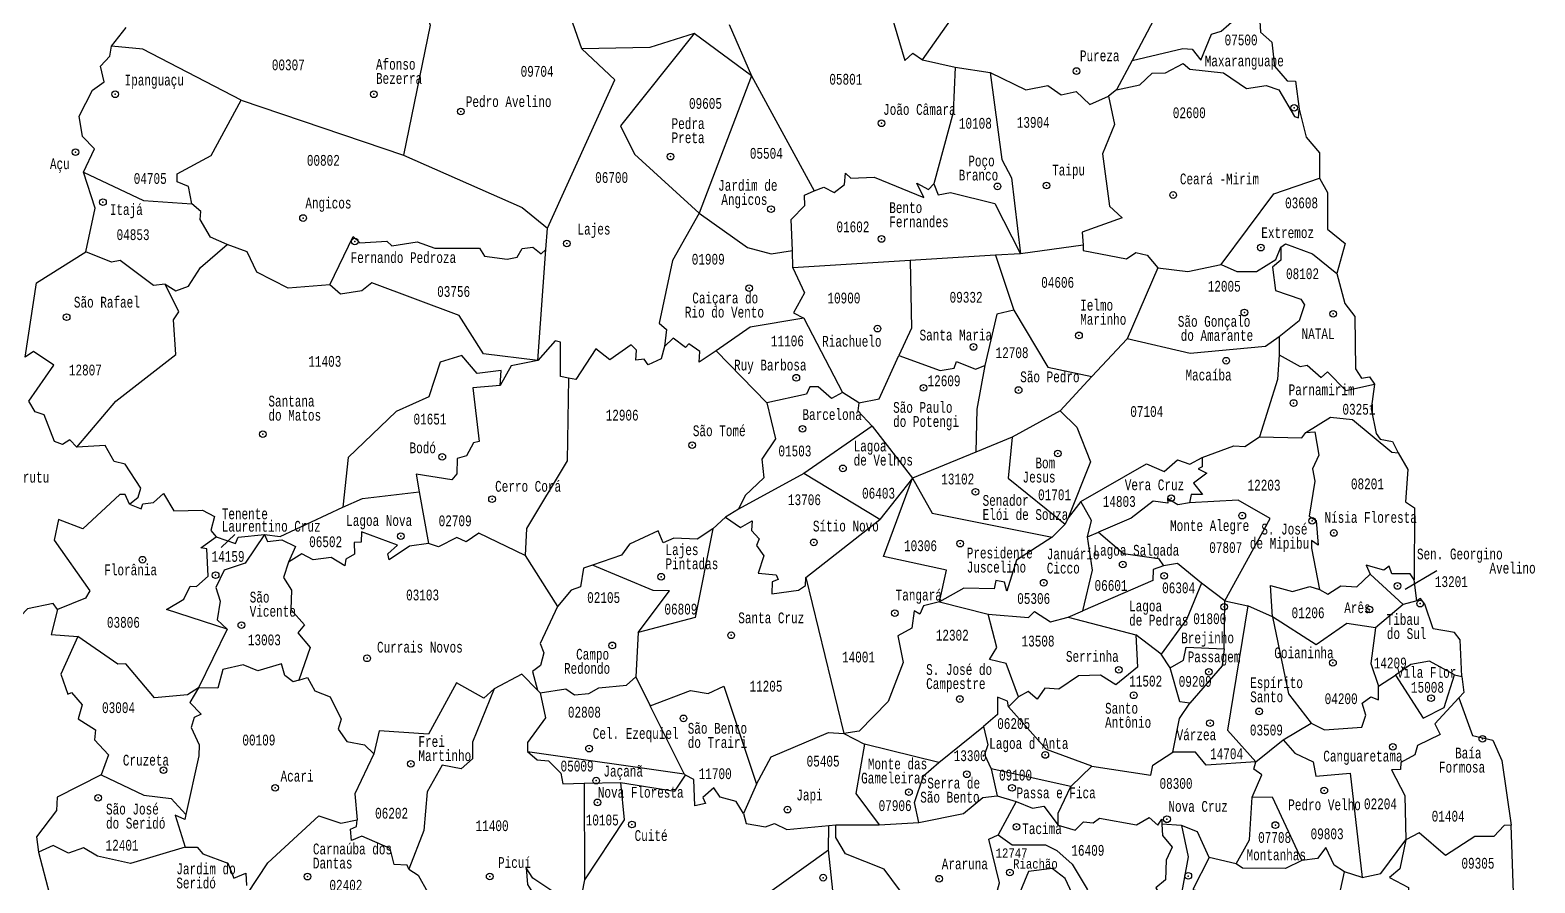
# Model space of a CAD drawing. Header units: millimetres. Extents: x 9851 to 10267, y 23387 to 23778.
# Drawn here: x 10221.05 to 10241.38, y 23659.15 to 23670.68 of the extents above; entities that cross this region are included whole.
import ezdxf
from ezdxf.enums import TextEntityAlignment as Align

# ---------------------------------------------------------------- set-up
doc = ezdxf.new("R2010")
doc.units = ezdxf.units.MM
doc.layers.add('3', color=7, linetype='Continuous')
doc.styles.add('MONOTXT', font='MONOTXT', dxfattribs={"height": 0.2})

# ---------------------------------------------------------------- blocks, each defined once
blk = doc.blocks.new('SEDE')
at = {"layer": '3', "color": 7, "linetype": 'Continuous'}
blk.add_circle((0, 0), 0.00451, dxfattribs=at)

msp = doc.modelspace()

# ---------------------------------------------------------------- linework, layer by layer
at = {"color": 7, "linetype": 'Continuous'}
for p, q in [((10228.507, 23670.426), (10227.995, 23671.903)), ((10236.577, 23671.471), (10235.942, 23670.265)), ((10222.151, 23670.459), (10222.35, 23670.712)), ((10230.798, 23670.059), (10230.027, 23670.632)), ((10230.5, 23670.753), (10230.798, 23670.059)), ((10233.111, 23670.274), (10233.55, 23670.176)), ((10233.55, 23670.176), (10234.023, 23670.104)), ((10235.942, 23670.265), (10235.733, 23669.869)), ((10230.798, 23670.059), (10230.092, 23668.202)), ((10230.798, 23670.059), (10231.647, 23668.506)), ((10235.733, 23669.869), (10235.623, 23669.783)), ((10223.905, 23669.73), (10226.1, 23668.989)), ((10228.023, 23667.711), (10228.044, 23667.999)), ((10227.912, 23666.214), (10228.023, 23667.711)), ((10235.281, 23667.77), (10234.433, 23667.654)), ((10231.359, 23667.467), (10231.352, 23667.701)), ((10232.944, 23667.566), (10231.359, 23667.467)), ((10234.095, 23667.634), (10232.944, 23667.566)), ((10234.433, 23667.654), (10234.095, 23667.634)), ((10234.095, 23667.634), (10234.345, 23666.892)), ((10236.287, 23667.466), (10235.876, 23666.505)), ((10231.506, 23666.783), (10232.03, 23665.778)), ((10235.876, 23666.505), (10235.398, 23665.996)), ((10237.929, 23666.534), (10237.93, 23666.29)), ((10231.007, 23665.642), (10230.32, 23666.343)), ((10235.398, 23665.996), (10234.97, 23665.531)), ((10232.25, 23665.639), (10232.03, 23665.778)), ((10234.97, 23665.531), (10234.319, 23665.176)), ((10232.43, 23665.325), (10231.507, 23664.687)), ((10232.43, 23665.325), (10232.973, 23664.623)), ((10234.319, 23665.176), (10233.832, 23664.972)), ((10233.832, 23664.972), (10232.973, 23664.623)), ((10231.507, 23664.687), (10230.624, 23664.202)), ((10232.532, 23664.064), (10231.507, 23664.687)), ((10232.973, 23664.623), (10232.532, 23664.064)), ((10226.31, 23664.438), (10226.435, 23663.739)), ((10235.249, 23664.307), (10235.079, 23664.088)), ((10230.447, 23664.095), (10230.276, 23663.936)), ((10230.624, 23664.202), (10230.447, 23664.095)), ((10231.534, 23663.282), (10232.532, 23664.064)), ((10235.079, 23664.088), (10235.038, 23664)), ((10223.818, 23663.861), (10223.634, 23663.686)), ((10235.038, 23664), (10234.86, 23663.827)), ((10235.337, 23663.83), (10235.489, 23663.892)), ((10227.741, 23663.578), (10228.178, 23662.888)), ((10231.534, 23663.282), (10232.049, 23661.172)), ((10239.157, 23663.326), (10239.602, 23662.915)), ((10240.06, 23663.372), (10239.63, 23663.116)), ((10239.79, 23662.967), (10239.751, 23663.247)), ((10237.193, 23662.967), (10236.878, 23663.203)), ((10233.34, 23662.953), (10233.995, 23662.786)), ((10237.187, 23662.318), (10237.193, 23662.967)), ((10237.193, 23662.967), (10237.505, 23662.896)), ((10237.837, 23662.747), (10237.505, 23662.896)), ((10239.602, 23662.915), (10239.228, 23662.598)), ((10239.79, 23662.967), (10239.602, 23662.915)), ((10235.077, 23662.744), (10235.276, 23662.828)), ((10235.077, 23662.744), (10235.99, 23662.507)), ((10223.715, 23662.582), (10223.328, 23661.789)), ((10229.267, 23662.537), (10229.235, 23661.938)), ((10236.332, 23662.242), (10235.99, 23662.507)), ((10236.454, 23662.06), (10236.332, 23662.242)), ((10229.235, 23661.938), (10229.432, 23661.545)), ((10239.272, 23661.811), (10239.501, 23661.961)), ((10240.297, 23661.967), (10240.396, 23661.941)), ((10227.908, 23661.756), (10227.943, 23661.722)), ((10234.272, 23661.531), (10234.408, 23661.667)), ((10229.891, 23660.629), (10229.432, 23661.545)), ((10233.33, 23660.781), (10233.933, 23661.267)), ((10237.984, 23661.086), (10238.361, 23661.31)), ((10232.049, 23661.172), (10232.327, 23661.029)), ((10233.33, 23660.781), (10232.327, 23661.029)), ((10237.614, 23660.788), (10237.984, 23661.086)), ((10227.773, 23660.928), (10229.891, 23660.629)), ((10229.891, 23660.629), (10229.91, 23660.608)), ((10235.116, 23660.454), (10234.036, 23660.695)), ((10234.036, 23660.695), (10234.119, 23660.329)), ((10235.116, 23660.454), (10235.398, 23660.732)), ((10228.539, 23660.503), (10229.028, 23660.511)), ((10228.539, 23660.503), (10228.542, 23659.193)), ((10230.867, 23660.488), (10230.69, 23660.092)), ((10234.119, 23660.329), (10234.376, 23660.255)), ((10234.376, 23660.255), (10234.134, 23659.804)), ((10231.838, 23659.602), (10231.845, 23659.93)), ((10231.845, 23659.93), (10231.938, 23659.94)), ((10231.938, 23659.94), (10232.525, 23659.94)), ((10232.525, 23659.94), (10233.059, 23659.971)), ((10236.61, 23659.929), (10236.343, 23659.949)), ((10241.103, 23658.757), (10241.064, 23659.934)), ((10230.841, 23658.883), (10231.838, 23659.602)), ((10221.166, 23659.569), (10221.317, 23659.003)), ((10237.347, 23659.413), (10236.983, 23659.495)), ((10228.542, 23659.193), (10228.466, 23658.802)), ((10239.048, 23659.225), (10238.809, 23659.303))]:
    msp.add_line(p, q, dxfattribs=at)
for points in [[(10233.111, 23670.274), (10233.543, 23670.886), (10234.323, 23671.44), (10234.899, 23671.698), (10234.954, 23671.795), (10235.416, 23671.432), (10235.787, 23671.437), (10236.322, 23671.639), (10236.364, 23671.526), (10236.577, 23671.471)], [(10232.437, 23671.731), (10232.87, 23670.268), (10232.978, 23670.365), (10233.111, 23670.274)], [(10226.347, 23671.116), (10226.459, 23670.742), (10226.1, 23668.989)], [(10235.942, 23670.265), (10236.625, 23670.429), (10236.751, 23670.421), (10236.871, 23670.27), (10237.014, 23670.623), (10237.144, 23670.663), (10237.557, 23671.022)], [(10237.557, 23671.022), (10237.664, 23670.872), (10237.674, 23670.65), (10237.828, 23670.516), (10237.865, 23670.191), (10238.035, 23669.992), (10238.15, 23669.987), (10238.2, 23669.607)], [(10230.027, 23670.632), (10229.426, 23670.443), (10228.507, 23670.426)], [(10230.027, 23670.632), (10229.03, 23669.385), (10229.217, 23669.002), (10230.092, 23668.202)], [(10221.773, 23668.758), (10221.924, 23669.074), (10221.76, 23669.241), (10221.716, 23669.514), (10221.895, 23669.865), (10222.053, 23669.98), (10222.005, 23670.191), (10222.13, 23670.324), (10222.151, 23670.459)], [(10223.905, 23669.73), (10222.577, 23670.421), (10222.151, 23670.459)], [(10228.044, 23667.999), (10228.951, 23670.007), (10228.507, 23670.426)], [(10233.55, 23670.176), (10233.526, 23669.566), (10233.262, 23668.6)], [(10235.733, 23669.869), (10236.047, 23669.94), (10236.212, 23670.096), (10236.392, 23670.098), (10236.631, 23670.224), (10236.723, 23670.151), (10237.177, 23670.098), (10237.486, 23669.89), (10237.754, 23669.927), (10237.923, 23669.868), (10238.135, 23669.511), (10238.191, 23669.492), (10238.2, 23669.607)], [(10234.023, 23670.104), (10234.507, 23669.87), (10234.801, 23669.928), (10234.985, 23669.804), (10235.185, 23669.847), (10235.37, 23669.674), (10235.623, 23669.783)], [(10234.023, 23670.104), (10234.181, 23668.927), (10234.312, 23668.679), (10234.433, 23667.654)], [(10235.623, 23669.783), (10235.706, 23669.403), (10235.541, 23669.006), (10235.634, 23668.297), (10235.809, 23668.14), (10235.266, 23667.947), (10235.281, 23667.77)], [(10223.238, 23668.331), (10223.194, 23668.563), (10223.038, 23668.626), (10223.041, 23668.733), (10223.499, 23668.984), (10223.905, 23669.73)], [(10238.2, 23669.607), (10238.292, 23669.23), (10238.472, 23669.017), (10238.472, 23668.675)], [(10226.1, 23668.989), (10227.703, 23668.28), (10228.044, 23667.999)], [(10221.773, 23668.758), (10222.586, 23668.373), (10223.238, 23668.331)], [(10221.804, 23667.679), (10221.933, 23668.269), (10221.773, 23668.758)], [(10231.647, 23668.506), (10231.779, 23668.554), (10231.915, 23668.483), (10232.056, 23668.592), (10232.07, 23668.746), (10232.143, 23668.675), (10232.455, 23668.689), (10233.127, 23668.416), (10233.031, 23668.607), (10233.191, 23668.523), (10233.262, 23668.6)], [(10233.262, 23668.6), (10233.322, 23668.452), (10233.489, 23668.484), (10234.085, 23668.332), (10234.433, 23667.654)], [(10237.143, 23667.512), (10237.858, 23668.466), (10238.472, 23668.675)], [(10238.472, 23668.675), (10238.582, 23668.483), (10238.583, 23667.989), (10238.819, 23667.795), (10238.707, 23667.388)], [(10223.717, 23667.779), (10223.49, 23667.881), (10223.352, 23668.118), (10223.362, 23668.225), (10223.238, 23668.331)], [(10231.352, 23667.701), (10231.337, 23668.118), (10231.521, 23668.308), (10231.517, 23668.448), (10231.647, 23668.506)], [(10230.092, 23668.202), (10229.734, 23667.562), (10229.553, 23666.719), (10229.65, 23666.633), (10229.624, 23666.402)], [(10230.092, 23668.202), (10230.745, 23667.74), (10231.067, 23667.653), (10231.352, 23667.701)], [(10222.876, 23667.245), (10223.02, 23667.155), (10223.193, 23667.215), (10223.356, 23667.468), (10223.717, 23667.779)], [(10225.103, 23667.233), (10224.541, 23667.188), (10224.116, 23667.406), (10223.987, 23667.681), (10223.717, 23667.779)], [(10225.103, 23667.233), (10225.417, 23667.889), (10225.508, 23667.803), (10225.871, 23667.827), (10225.942, 23667.76), (10226.284, 23667.815), (10226.521, 23667.73), (10227.127, 23667.732), (10227.191, 23667.624), (10227.498, 23667.58), (10227.633, 23667.608), (10227.703, 23667.726), (10227.845, 23667.745), (10227.96, 23667.652), (10228.023, 23667.711)], [(10235.281, 23667.77), (10235.282, 23667.701), (10235.867, 23667.585), (10235.993, 23667.67), (10236.147, 23667.636), (10236.287, 23667.466)], [(10237.143, 23667.512), (10237.357, 23667.415), (10237.623, 23667.417), (10237.885, 23667.577), (10237.949, 23667.745)], [(10237.949, 23667.745), (10237.95, 23667.567), (10237.84, 23667.472), (10237.878, 23667.159), (10238.222, 23667.043), (10238.272, 23666.963), (10238.2, 23666.747), (10237.929, 23666.534)], [(10237.949, 23667.745), (10238.014, 23667.79), (10238.38, 23667.654), (10238.707, 23667.388)], [(10220.988, 23666.259), (10221.138, 23667.262), (10221.804, 23667.679)], [(10222.876, 23667.245), (10222.719, 23667.228), (10222.269, 23667.562), (10222.155, 23667.542), (10221.804, 23667.679)], [(10232.944, 23667.566), (10232.959, 23666.648), (10232.79, 23666.279)], [(10236.287, 23667.466), (10236.693, 23667.417), (10237.143, 23667.512)], [(10231.359, 23667.467), (10231.516, 23667.128), (10231.368, 23666.857), (10231.506, 23666.783)], [(10238.707, 23667.388), (10238.817, 23666.982), (10238.952, 23666.805), (10238.96, 23666.098), (10239.042, 23665.974), (10239.149, 23665.993), (10239.218, 23665.894)], [(10221.685, 23665.042), (10222.212, 23665.662), (10223.023, 23666.292), (10222.991, 23666.764), (10223.063, 23666.869), (10222.876, 23667.245)], [(10227.912, 23666.214), (10227.177, 23666.303), (10226.852, 23666.82), (10225.67, 23667.264), (10225.533, 23667.155), (10225.246, 23667.108), (10225.103, 23667.233)], [(10231.506, 23666.783), (10230.782, 23666.664), (10230.32, 23666.343)], [(10234.345, 23666.892), (10234.116, 23666.839), (10233.952, 23666.144)], [(10234.345, 23666.892), (10234.802, 23666.122), (10235.398, 23665.996)], [(10230.32, 23666.343), (10230.093, 23666.188), (10230.102, 23666.336), (10229.953, 23666.436), (10229.91, 23666.39), (10229.74, 23666.514), (10229.624, 23666.402)], [(10237.929, 23666.534), (10237.745, 23666.4), (10236.728, 23666.309), (10235.876, 23666.505)], [(10221.685, 23665.042), (10221.59, 23665.142), (10221.492, 23665.079), (10221.385, 23665.117), (10221.245, 23665.477), (10221.122, 23665.518), (10221.035, 23665.664), (10221.376, 23666.15), (10221.097, 23666.333), (10220.988, 23666.259)], [(10228.326, 23665.973), (10228.22, 23665.997), (10228.219, 23666.462), (10228.148, 23666.48), (10227.912, 23666.214)], [(10229.624, 23666.402), (10229.581, 23666.233), (10229.403, 23666.153), (10229.35, 23666.229), (10229.237, 23666.216), (10229.247, 23666.354), (10229.174, 23666.423), (10228.885, 23666.222), (10228.698, 23666.37), (10228.428, 23665.954), (10228.326, 23665.973)], [(10237.93, 23666.29), (10237.908, 23665.954), (10237.663, 23665.182)], [(10237.93, 23666.29), (10238.214, 23666.131), (10238.308, 23666.148), (10238.498, 23665.984), (10238.583, 23666.059), (10238.831, 23665.808), (10239.218, 23665.894)], [(10227.406, 23665.876), (10227.417, 23666.077), (10227.094, 23666.036), (10226.884, 23666.279), (10226.594, 23666.192), (10226.438, 23665.72), (10225.997, 23665.524), (10225.351, 23664.9), (10225.277, 23664.229)], [(10227.912, 23666.214), (10227.551, 23666.139), (10227.406, 23665.876)], [(10232.25, 23665.639), (10232.524, 23665.694), (10232.79, 23666.279)], [(10232.79, 23666.279), (10233.349, 23666.078), (10233.536, 23666.11), (10233.569, 23666.198), (10233.828, 23666.094), (10233.952, 23666.144)], [(10233.952, 23666.144), (10233.842, 23665.556), (10233.832, 23664.972)], [(10228.326, 23665.973), (10228.31, 23664.858), (10227.758, 23663.943), (10227.741, 23663.578)], [(10239.218, 23665.894), (10239.173, 23665.558), (10239.241, 23665.225), (10239.292, 23665.149), (10239.459, 23665.117), (10239.536, 23664.966)], [(10227.406, 23665.876), (10227.033, 23665.843), (10227.122, 23665.116), (10227.044, 23665.101), (10226.949, 23664.925), (10226.821, 23664.888), (10226.818, 23664.682), (10226.75, 23664.6), (10226.27, 23664.676), (10226.31, 23664.438)], [(10232.03, 23665.778), (10231.881, 23665.697), (10231.698, 23665.856), (10231.588, 23665.856), (10231.543, 23665.758), (10231.007, 23665.642)], [(10231.007, 23665.642), (10231.125, 23665.152), (10230.937, 23664.879), (10230.968, 23664.629), (10230.713, 23664.387), (10230.624, 23664.202)], [(10232.25, 23665.639), (10232.238, 23665.532), (10232.43, 23665.325)], [(10234.97, 23665.531), (10235.197, 23665.313), (10235.38, 23664.843), (10235.079, 23664.088)], [(10238.287, 23665.239), (10238.624, 23665.445), (10238.917, 23665.416), (10239.451, 23664.973), (10239.536, 23664.966)], [(10234.319, 23665.176), (10234.269, 23664.623), (10235.038, 23664)], [(10236.888, 23664.902), (10237.314, 23665.059), (10237.464, 23665.05), (10237.663, 23665.182)], [(10237.663, 23665.182), (10238.235, 23665.167), (10238.287, 23665.239)], [(10238.287, 23665.239), (10238.411, 23665.247), (10238.464, 23664.934), (10238.377, 23664.747), (10238.41, 23664.582), (10238.332, 23664.111), (10238.43, 23664.049), (10238.455, 23663.719), (10238.365, 23663.781), (10238.366, 23663.676), (10238.474, 23663.118)], [(10222.394, 23664.273), (10222.515, 23664.364), (10222.549, 23664.488), (10222.337, 23664.812), (10222.188, 23664.85), (10222.069, 23665.064), (10221.685, 23665.042)], [(10235.249, 23664.307), (10236.138, 23664.815), (10236.375, 23664.711), (10236.556, 23664.871), (10236.72, 23664.812), (10236.888, 23664.902)], [(10236.888, 23664.902), (10236.889, 23664.777), (10236.832, 23664.75), (10236.952, 23664.689), (10236.772, 23664.556), (10236.893, 23664.401), (10236.74, 23664.404), (10236.719, 23664.29)], [(10239.536, 23664.966), (10239.665, 23664.739), (10239.634, 23664.301), (10239.757, 23664.223), (10239.751, 23663.247)], [(10233.34, 23662.953), (10233.435, 23663.381), (10232.585, 23663.563), (10232.973, 23664.623)], [(10232.973, 23664.623), (10233.241, 23664.149), (10234.86, 23663.827)], [(10222.394, 23664.273), (10222.338, 23664.402), (10222.267, 23664.404), (10221.766, 23663.937), (10221.436, 23664.062), (10221.378, 23663.786), (10221.862, 23663.102), (10221.802, 23663.001), (10221.425, 23662.848)], [(10222.394, 23664.273), (10222.553, 23664.206), (10222.575, 23664.277), (10222.719, 23664.295), (10222.854, 23664.415), (10222.996, 23664.179), (10223.383, 23664.192), (10223.545, 23664.103), (10223.494, 23663.916), (10223.566, 23663.831)], [(10225.277, 23664.229), (10225.543, 23664.347), (10226.31, 23664.438)], [(10235.337, 23663.83), (10235.392, 23664.052), (10235.249, 23664.307)], [(10236.719, 23664.29), (10236.56, 23664.262), (10236.42, 23664.349), (10236.424, 23664.284), (10236.225, 23664.312), (10235.927, 23664.083), (10235.489, 23663.892)], [(10237.193, 23662.967), (10237.805, 23664.079), (10237.374, 23664.326), (10236.719, 23664.29)], [(10224.222, 23663.862), (10224.431, 23663.836), (10225.277, 23664.229)], [(10230.447, 23664.095), (10230.651, 23663.957), (10230.808, 23664.045), (10230.799, 23663.916), (10230.901, 23663.804), (10230.867, 23663.711), (10230.966, 23663.575), (10230.888, 23663.339), (10231.132, 23663.315), (10231.16, 23663.253), (10231.077, 23663.223), (10231.073, 23663.061), (10231.435, 23663.111), (10231.528, 23663.174), (10231.534, 23663.282)], [(10224.222, 23663.862), (10223.96, 23663.476), (10223.675, 23663.379), (10223.562, 23663.144), (10223.622, 23662.959), (10223.579, 23662.708), (10223.715, 23662.582)], [(10223.566, 23663.831), (10223.827, 23663.74), (10223.864, 23663.827), (10224.222, 23663.862)], [(10224.222, 23663.862), (10224.262, 23663.766), (10224.455, 23663.788), (10224.638, 23663.7), (10224.543, 23663.488)], [(10226.435, 23663.739), (10226.18, 23663.704), (10225.903, 23663.518), (10225.887, 23663.602), (10226.017, 23663.719), (10225.53, 23663.896), (10225.525, 23663.757), (10225.431, 23663.754), (10225.434, 23663.595), (10225.319, 23663.528), (10225.306, 23663.438), (10225.119, 23663.552), (10224.876, 23663.518), (10224.726, 23663.598), (10224.543, 23663.488)], [(10227.741, 23663.578), (10227.118, 23663.878), (10226.945, 23663.76), (10226.817, 23663.822), (10226.571, 23663.693), (10226.435, 23663.739)], [(10230.276, 23663.936), (10230.064, 23663.797), (10229.748, 23663.813), (10229.606, 23663.748), (10229.537, 23663.91), (10229.151, 23663.731), (10229.042, 23663.581), (10228.651, 23663.446)], [(10230.276, 23663.936), (10230.037, 23662.738), (10229.267, 23662.537)], [(10235.489, 23663.892), (10235.826, 23663.605), (10236.298, 23663.537), (10236.364, 23663.439)], [(10223.715, 23662.582), (10222.895, 23662.847), (10223.128, 23662.989), (10223.214, 23663.164), (10223.3, 23663.158), (10223.458, 23663.299), (10223.44, 23663.668), (10223.362, 23663.679), (10223.566, 23663.831)], [(10234.86, 23663.827), (10234.381, 23663.515), (10234.248, 23663.096), (10234.216, 23663.218), (10234.102, 23663.239), (10234.08, 23663.127), (10233.67, 23663.136), (10233.34, 23662.953)], [(10235.276, 23662.828), (10235.405, 23663.378), (10235.337, 23663.83)], [(10224.543, 23663.488), (10224.477, 23663.278), (10224.586, 23663.107), (10224.576, 23662.847), (10224.762, 23662.641), (10224.672, 23662.531), (10224.837, 23662.333), (10224.685, 23661.894)], [(10228.651, 23663.446), (10228.531, 23663.406), (10228.49, 23663.152), (10228.363, 23663.11), (10228.178, 23662.888)], [(10229.267, 23662.537), (10229.69, 23663.1), (10229.471, 23663.103), (10228.651, 23663.446)], [(10236.364, 23663.439), (10236.224, 23663.389), (10236.22, 23663.24), (10235.276, 23662.828)], [(10236.878, 23663.203), (10236.555, 23663.469), (10236.364, 23663.439)], [(10239.751, 23663.247), (10239.698, 23663.331), (10239.449, 23663.329), (10239.413, 23663.434), (10239.344, 23663.379), (10239.103, 23663.445), (10239.157, 23663.326)], [(10238.474, 23663.118), (10238.588, 23663.057), (10238.762, 23663.169), (10238.979, 23663.155), (10239.157, 23663.326)], [(10236.878, 23663.203), (10236.683, 23662.72), (10236.332, 23662.242)], [(10237.837, 23662.747), (10237.81, 23663.172), (10238.108, 23663.093), (10238.342, 23663.158), (10238.474, 23663.118)], [(10221.425, 23662.848), (10221.363, 23662.927), (10221.02, 23662.859), (10220.566, 23662.387), (10220.313, 23662.341), (10220.248, 23662.397), (10220.19, 23662.307)], [(10221.425, 23662.848), (10221.337, 23662.508), (10221.697, 23662.483)], [(10228.178, 23662.888), (10227.944, 23662.388), (10227.995, 23662.26), (10227.95, 23662.092), (10227.843, 23662.011), (10227.908, 23661.756)], [(10233.34, 23662.953), (10233.125, 23662.899), (10233.072, 23662.787), (10232.997, 23662.828), (10232.965, 23662.594), (10232.777, 23662.493), (10232.847, 23662.132), (10232.647, 23661.604), (10232.255, 23661.203), (10232.049, 23661.172)], [(10237.505, 23662.896), (10237.23, 23661.215), (10237.614, 23660.788)], [(10240.396, 23661.941), (10240.374, 23662.439), (10240.299, 23662.535), (10240.007, 23662.588), (10239.896, 23662.918), (10239.839, 23662.995), (10239.79, 23662.967)], [(10233.995, 23662.786), (10234.54, 23662.739), (10234.621, 23662.823), (10234.839, 23662.681), (10235.077, 23662.744)], [(10234.408, 23661.667), (10234.24, 23662.117), (10234.015, 23662.173), (10234.113, 23662.336), (10233.995, 23662.786)], [(10239.228, 23662.598), (10238.843, 23662.657), (10238.427, 23662.369), (10237.837, 23662.747)], [(10237.837, 23662.747), (10238.054, 23661.706), (10238.361, 23661.31)], [(10221.697, 23662.483), (10221.467, 23661.976), (10221.564, 23661.702), (10221.613, 23661.727), (10221.755, 23661.561), (10221.702, 23661.372), (10221.937, 23661.223), (10221.923, 23661.086), (10222.112, 23660.885), (10222.012, 23660.613)], [(10223.328, 23661.789), (10223.18, 23661.694), (10222.735, 23661.655), (10222.347, 23662.112), (10222.238, 23662.11), (10221.697, 23662.483)], [(10235.99, 23662.507), (10236.014, 23662.068), (10235.72, 23661.828), (10235.513, 23661.959), (10235.216, 23661.953), (10234.952, 23661.773), (10234.764, 23661.787), (10234.661, 23661.637), (10234.539, 23661.739), (10234.408, 23661.667)], [(10239.228, 23662.598), (10239.169, 23662.12), (10239.272, 23661.811)], [(10236.454, 23662.06), (10236.638, 23662.163), (10236.672, 23662.337), (10237.187, 23662.318)], [(10237.187, 23662.318), (10237.16, 23662.085), (10236.722, 23661.58)], [(10224.685, 23661.894), (10224.607, 23661.872), (10224.496, 23661.954), (10224.448, 23662.113), (10224.131, 23662.017), (10223.934, 23662.102), (10223.657, 23662.037), (10223.588, 23661.785), (10223.328, 23661.789)], [(10236.722, 23661.58), (10236.585, 23661.6), (10236.454, 23662.06)], [(10240.297, 23661.967), (10239.96, 23662.15), (10239.706, 23662.104), (10239.501, 23661.961)], [(10224.685, 23661.894), (10224.8, 23661.928), (10224.901, 23661.75), (10225.105, 23661.668), (10225.256, 23661.365), (10225.216, 23661.232), (10225.332, 23661.065), (10225.573, 23661.018), (10225.697, 23660.897)], [(10227.324, 23661.774), (10227.184, 23661.648), (10226.812, 23661.857), (10226.437, 23661.161), (10225.768, 23661.207), (10225.697, 23660.897)], [(10227.908, 23661.756), (10227.697, 23661.974), (10227.324, 23661.774)], [(10227.943, 23661.722), (10228.291, 23661.774), (10228.408, 23661.696), (10228.6, 23661.711), (10228.737, 23661.791), (10229.112, 23661.827), (10229.235, 23661.938)], [(10238.361, 23661.31), (10238.543, 23661.22), (10239.047, 23661.257), (10239.101, 23661.418), (10239.05, 23661.584), (10239.165, 23661.666), (10239.271, 23661.627), (10239.272, 23661.811)], [(10239.501, 23661.961), (10239.874, 23661.378), (10240.158, 23661.524), (10240.297, 23661.967)], [(10240.396, 23661.941), (10240.425, 23661.728), (10240.355, 23661.656)], [(10223.328, 23661.789), (10223.213, 23661.591), (10223.363, 23661.433), (10223.269, 23661.387), (10223.23, 23661.251), (10223.337, 23661.021), (10223.331, 23660.871), (10223.157, 23660.076)], [(10227.324, 23661.774), (10227.03, 23661.055), (10227.03, 23660.831), (10226.879, 23660.695), (10226.62, 23660.744), (10226.418, 23660.385), (10226.371, 23659.862), (10226.168, 23659.338)], [(10227.943, 23661.722), (10228.015, 23661.385), (10227.772, 23661.049), (10227.773, 23660.928)], [(10229.432, 23661.545), (10229.974, 23661.753), (10230.212, 23661.714), (10230.425, 23661.811), (10230.867, 23660.488)], [(10234.272, 23661.531), (10234.256, 23661.607), (10234.122, 23661.661), (10234.123, 23661.427), (10233.933, 23661.267)], [(10240.355, 23661.656), (10240.033, 23661.302), (10240.105, 23661.158), (10239.799, 23661.009), (10239.762, 23660.882), (10239.572, 23660.782), (10239.567, 23660.684), (10239.445, 23660.681), (10239.628, 23660.336), (10239.639, 23659.736)], [(10240.355, 23661.656), (10240.539, 23661.143), (10240.813, 23661.08), (10240.936, 23660.808), (10241.064, 23659.934)], [(10235.398, 23660.732), (10234.786, 23660.957), (10234.272, 23661.531)], [(10236.492, 23660.919), (10236.584, 23661.376), (10236.722, 23661.58)], [(10233.933, 23661.267), (10233.992, 23661.018), (10233.947, 23660.888), (10234.036, 23660.695)], [(10230.867, 23660.488), (10231.064, 23660.855), (10231.838, 23661.185), (10232.049, 23661.172)], [(10232.327, 23661.029), (10232.21, 23660.362), (10232.525, 23659.94)], [(10237.984, 23661.086), (10238.142, 23660.907), (10238.39, 23660.789), (10238.424, 23660.596), (10238.886, 23660.634), (10239.048, 23659.225)], [(10225.697, 23660.897), (10225.44, 23660.356), (10225.472, 23660.004)], [(10227.773, 23660.928), (10227.902, 23660.818), (10228.056, 23660.805), (10228.223, 23660.634), (10228.249, 23660.494), (10228.539, 23660.503)], [(10235.398, 23660.732), (10236.194, 23660.608), (10236.221, 23660.746), (10236.492, 23660.919)], [(10237.614, 23660.788), (10236.943, 23660.745), (10236.8, 23660.921), (10236.492, 23660.919)], [(10222.012, 23660.613), (10221.419, 23660.311), (10221.411, 23660.132), (10221.14, 23659.777), (10221.166, 23659.569)], [(10222.012, 23660.613), (10222.588, 23660.34), (10222.961, 23660.296), (10223.157, 23660.076)], [(10229.028, 23660.511), (10229.762, 23660.391), (10229.91, 23660.608)], [(10230.69, 23660.092), (10230.592, 23660.253), (10230.377, 23660.311), (10230.292, 23660.439), (10230.144, 23660.308), (10230.178, 23660.224), (10230.035, 23660.194), (10230.022, 23660.552), (10229.91, 23660.608)], [(10233.059, 23659.971), (10233, 23660.24), (10233.125, 23660.6), (10233.33, 23660.781)], [(10237.563, 23660.31), (10237.695, 23660.613), (10237.588, 23660.692), (10237.614, 23660.788)], [(10229.028, 23660.511), (10229.079, 23660.007), (10228.542, 23659.193)], [(10234.941, 23659.933), (10234.943, 23660.097), (10235.116, 23660.454)], [(10233.059, 23659.971), (10233.665, 23660.09), (10233.923, 23660.307), (10234.119, 23660.329)], [(10234.376, 23660.255), (10234.595, 23660.164), (10234.75, 23660.192), (10234.941, 23659.933)], [(10237.347, 23659.413), (10237.527, 23659.734), (10237.563, 23660.31)], [(10237.563, 23660.31), (10237.835, 23660.318), (10238.233, 23659.454)], [(10223.157, 23660.076), (10223.143, 23660.011), (10223.012, 23660.068), (10223.146, 23659.638)], [(10223.984, 23659.002), (10224.263, 23659.425), (10224.954, 23660.061), (10225.25, 23659.962), (10225.472, 23660.004)], [(10226.168, 23659.338), (10226.148, 23659.393), (10225.97, 23659.402), (10225.916, 23659.618), (10225.537, 23659.784), (10225.395, 23659.728), (10225.381, 23659.879), (10225.462, 23659.914), (10225.472, 23660.004)], [(10230.69, 23660.092), (10230.726, 23659.957), (10230.987, 23659.913), (10231.109, 23659.956), (10231.276, 23659.874), (10231.845, 23659.93)], [(10234.941, 23659.933), (10235.173, 23659.865), (10235.284, 23659.979), (10235.414, 23659.963), (10235.5, 23660.029), (10236, 23659.937), (10236.17, 23660.036), (10236.287, 23659.933), (10236.341, 23660.015), (10236.343, 23659.949)], [(10233.92, 23658.205), (10233.765, 23658.493), (10233.366, 23658.526), (10233.245, 23658.73), (10232.914, 23658.902), (10232.592, 23659.337), (10232.071, 23659.548), (10231.941, 23659.767), (10231.938, 23659.94)], [(10234.175, 23658.423), (10234.053, 23658.79), (10234.152, 23659.152), (10234.006, 23659.745), (10234.134, 23659.804)], [(10234.134, 23659.804), (10234.319, 23659.667), (10234.771, 23659.669), (10234.924, 23659.59), (10235.133, 23659.406), (10235.335, 23659.07), (10235.359, 23659.001), (10235.133, 23659.008)], [(10236.343, 23659.949), (10236.354, 23659.796), (10236.485, 23659.634), (10236.403, 23659.461), (10236.392, 23659.196), (10236.264, 23659.086), (10236.312, 23658.999), (10236.214, 23658.674)], [(10236.61, 23659.929), (10236.698, 23659.506), (10236.525, 23658.544), (10236.214, 23658.674)], [(10236.983, 23659.495), (10236.825, 23659.845), (10236.61, 23659.929)], [(10241.064, 23659.934), (10240.966, 23659.927), (10240.829, 23659.782), (10240.571, 23659.78), (10240.174, 23659.524), (10239.822, 23659.829), (10239.639, 23659.736)], [(10223.146, 23659.638), (10222.409, 23659.417), (10221.965, 23659.513), (10221.775, 23659.628), (10221.57, 23659.557), (10221.365, 23659.659), (10221.166, 23659.569)], [(10223.146, 23659.638), (10223.312, 23659.634), (10223.386, 23659.544), (10223.723, 23659.419), (10223.805, 23659.218), (10223.966, 23659.284), (10223.976, 23659.12)], [(10231.864, 23657.91), (10231.971, 23658.376), (10231.838, 23659.602)], [(10238.809, 23659.303), (10238.67, 23659.392), (10238.559, 23659.632), (10238.448, 23659.482), (10238.233, 23659.454)], [(10239.048, 23659.225), (10239.3, 23659.282), (10239.639, 23659.736)], [(10239.639, 23659.736), (10239.558, 23659.343), (10239.419, 23659.226), (10239.678, 23659.09), (10239.699, 23658.745), (10239.862, 23658.544)], [(10236.983, 23659.495), (10236.762, 23659.066), (10236.853, 23659.039), (10237.011, 23658.778), (10237.444, 23658.904), (10237.482, 23658.665)], [(10238.233, 23659.454), (10238.013, 23659.35), (10237.435, 23659.351), (10237.347, 23659.413)], [(10226.168, 23659.338), (10226.295, 23659.26), (10226.425, 23659.022), (10226.29, 23658.656), (10226.393, 23658.514), (10226.23, 23658.562), (10226.131, 23658.43), (10226.02, 23658.669), (10225.845, 23658.711), (10225.655, 23658.88), (10225.534, 23658.865)], [(10228.466, 23658.802), (10227.847, 23659.217), (10227.753, 23659.355), (10227.774, 23659.132), (10228.042, 23658.7), (10227.985, 23658.23), (10228.105, 23657.812)], [(10235.133, 23659.008), (10235.036, 23659.211), (10234.86, 23659.347), (10234.544, 23659.306), (10234.175, 23658.423)], [(10238.6, 23657.977), (10238.641, 23658.07), (10238.722, 23658.039), (10238.935, 23658.174), (10239.31, 23658.213), (10238.703, 23658.806), (10238.809, 23659.303)]]:
    msp.add_lwpolyline(points, dxfattribs=at)
for p in [(10235.191, 23670.124), (10222.202, 23669.81), (10225.697, 23669.81), (10226.872, 23669.577), (10238.131, 23669.628), (10232.555, 23669.418), (10221.666, 23669.027), (10229.705, 23668.968), (10234.124, 23668.566), (10234.785, 23668.577), (10222.038, 23668.352), (10236.497, 23668.449), (10224.741, 23668.138), (10231.063, 23668.257), (10225.441, 23667.821), (10228.305, 23667.793), (10232.555, 23667.855), (10237.68, 23667.738), (10230.769, 23667.191), (10221.547, 23666.799), (10237.458, 23666.86), (10238.658, 23666.843), (10232.502, 23666.643), (10235.224, 23666.552), (10233.799, 23666.396), (10237.213, 23666.21), (10231.405, 23665.98), (10233.124, 23665.843), (10234.408, 23665.813), (10238.124, 23665.638), (10231.488, 23665.288), (10224.197, 23665.218), (10229.999, 23665.068), (10226.622, 23664.91), (10234.938, 23664.955), (10232.035, 23664.755), (10227.294, 23664.338), (10233.824, 23664.438), (10236.469, 23664.352), (10237.43, 23664.116), (10238.374, 23664.046), (10238.666, 23663.882), (10226.063, 23663.838), (10231.641, 23663.755), (10233.619, 23663.738), (10222.572, 23663.521), (10235.815, 23663.457), (10223.56, 23663.313), (10229.58, 23663.291), (10236.374, 23663.302), (10234.747, 23663.21), (10239.527, 23663.166), (10237.185, 23662.885), (10239.149, 23662.849), (10239.833, 23662.927), (10223.908, 23662.635), (10232.735, 23662.799), (10230.524, 23662.499), (10228.919, 23662.363), (10225.605, 23662.188), (10235.763, 23662.032), (10238.655, 23662.127), (10236.977, 23662.005), (10233.613, 23661.638), (10235.963, 23661.688), (10239.98, 23661.649), (10237.658, 23661.471), (10229.88, 23661.377), (10236.994, 23661.313), (10240.674, 23661.099), (10228.605, 23660.968), (10234.769, 23660.882), (10239.463, 23660.993), (10222.855, 23660.677), (10226.197, 23660.763), (10233.708, 23660.621), (10224.363, 23660.438), (10228.702, 23660.535), (10234.319, 23660.438), (10238.538, 23660.402), (10221.974, 23660.302), (10228.719, 23660.241), (10232.927, 23660.38), (10231.285, 23660.143), (10236.413, 23660.013), (10229.185, 23659.943), (10234.38, 23659.91), (10237.877, 23659.935), (10224.802, 23659.238), (10227.263, 23659.241), (10231.768, 23659.224), (10233.335, 23659.21), (10234.291, 23659.293), (10236.698, 23659.244)]:
    msp.add_point(p, dxfattribs=at)

# ---------------------------------------------------------------- block references
for p, xscale, yscale, zscale, rotation in [((10235.191, 23670.124), 10, 10, 10, 0.3588543371673127), ((10222.202, 23669.81), 10.00001221465571, 10.00001221465571, 10, 0.4375634558308029), ((10225.697, 23669.81), 9.99998921604906, 9.99998921604906, 10, 0.4199548386994791), ((10226.872, 23669.577), 9.99998921604906, 9.99998921604906, 10, 0.4199548386994791), ((10238.131, 23669.628), 10, 10, 10, 0.3548523471041862), ((10232.555, 23669.418), 10, 10, 10, 0.3932731343836089), ((10221.666, 23669.027), 10, 10, 10, 0.4599764450091998), ((10229.705, 23668.968), 9.999999999999998, 9.999999999999998, 9.999999999999998, 0.4210220299082978), ((10234.124, 23668.566), 10.00001997907503, 10.00001997907503, 10, 0.4074134232085249), ((10234.785, 23668.577), 10.00001503673129, 10.00001503673129, 10, 0.4034114596338591), ((10222.038, 23668.352), 10.00001756162577, 10.00001756162577, 10, 0.4749170016542126), ((10236.497, 23668.449), 10, 10, 10, 0.3970083097431572), ((10224.741, 23668.138), 10, 10, 10, 0.4677135269238483), ((10231.063, 23668.257), 9.999999999999996, 9.999999999999996, 9.999999999999996, 0.4324943168010651), ((10225.441, 23667.821), 10.000013712701, 10.000013712701, 10, 0.472249049788848), ((10228.305, 23667.793), 10, 10, 10, 0.4589092599739357), ((10232.555, 23667.855), 10, 10, 10, 0.4351622855604955), ((10237.68, 23667.738), 10.00002330107459, 10.00002330107459, 10, 0.4100813967188618), ((10230.769, 23667.191), 10, 10, 10, 0.4623776101704859), ((10237.458, 23666.86), 10, 10, 10, 0.4354290823328364), ((10221.547, 23666.799), 9.999986025227274, 9.999986025227274, 10, 0.5157412046256015), ((10238.658, 23666.843), 10, 10, 10, 0.4292927518150029), ((10232.502, 23666.643), 10, 10, 10, 0.4679803225493148), ((10235.224, 23666.552), 9.999999999999998, 9.999999999999998, 9.999999999999998, 0.455974499487333), ((10233.799, 23666.396), 10, 10, 10, 0.4677135269238483), ((10237.213, 23666.21), 9.999988853598643, 9.999988853598643, 10, 0.4546405166560821), ((10231.405, 23665.98), 10, 10, 10, 0.4911937502735113), ((10233.124, 23665.843), 9.999987399351603, 9.999987399351603, 10, 0.4861246405272038), ((10234.408, 23665.813), 9.999978759951038, 9.999978759951038, 10, 0.4802551355289805), ((10238.124, 23665.638), 10, 10, 10, 0.4655791611909046), ((10231.488, 23665.288), 10.0000221784904, 10.0000221784904, 10, 0.5090689701085918), ((10224.197, 23665.218), 9.999984667582712, 9.999984667582712, 10, 0.5437570107046295), ((10229.999, 23665.068), 10, 10, 10, 0.521877467165196), ((10226.622, 23664.91), 9.999980259193967, 9.999980259193967, 10, 0.5410890784103798), ((10234.938, 23664.955), 10, 10, 10, 0.5007983581134527), ((10232.035, 23664.755), 10, 10, 10, 0.5202767041729452), ((10233.824, 23664.438), 10, 10, 10, 0.5202767041729452), ((10227.294, 23664.338), 10, 10, 10, 0.5528279627976983), ((10236.469, 23664.352), 10.00002259233085, 10.00002259233085, 10, 0.5093357636925505), ((10237.43, 23664.116), 9.999978515570517, 9.999978515570517, 10, 0.5109389039432763), ((10238.374, 23664.046), 10.00002052529684, 10.00002052529684, 10, 0.508001795552109), ((10226.063, 23663.838), 9.999983843801806, 9.999983843801806, 10, 0.5707056502375554), ((10238.666, 23663.882), 9.999978515570517, 9.999978515570517, 10, 0.5109389039432763), ((10231.641, 23663.755), 10, 10, 10, 0.5485592828842357), ((10233.619, 23663.738), 9.99997806313043, 9.99997806313043, 10, 0.5397551113826035), ((10222.572, 23663.521), 10.00002260631707, 10.00002260631707, 10, 0.5925825028560436), ((10235.815, 23663.457), 10.00001981503502, 10.00001981503502, 10, 0.5368178821362982), ((10223.56, 23663.313), 9.99997845333697, 9.99997845333697, 10, 0.5939192173595229), ((10229.58, 23663.291), 9.999982453305453, 9.999982453305453, 10, 0.5699052743864601), ((10234.747, 23663.21), 10, 10, 10, 0.5485592828842357), ((10236.374, 23663.302), 10.00002243663923, 10.00002243663923, 10, 0.5384186365890907), ((10239.527, 23663.166), 10, 10, 10, 0.5264129578771236), ((10232.735, 23662.799), 9.999980602345797, 9.999980602345797, 10, 0.5688381062390548), ((10237.185, 23662.885), 9.999987766355737, 9.999987766355737, 10, 0.5456245619082565), ((10239.149, 23662.849), 10.000020251427, 10.000020251427, 10, 0.5370846746033626), ((10239.833, 23662.927), 10.00001113272795, 10.00001113272795, 10, 0.531482027921714), ((10223.908, 23662.635), 10, 10, 10, 0.6096598386860849), ((10230.524, 23662.499), 10.00001158679285, 10.00001158679285, 10, 0.5864463296484188), ((10225.605, 23662.188), 10.00001576390704, 10.00001576390704, 10, 0.6141952549754226), ((10228.919, 23662.363), 9.999983291072752, 9.999983291072752, 10, 0.5965871256545454), ((10235.763, 23662.032), 10, 10, 10, 0.5755079006556474), ((10236.977, 23662.005), 9.999983843801806, 9.999983843801806, 10, 0.5707056502375554), ((10238.655, 23662.127), 10.00001066380943, 10.00001066380943, 10, 0.5592309711457192), ((10233.613, 23661.638), 9.99998135337662, 9.99998135337662, 10, 0.5955199626463425), ((10235.963, 23661.688), 10, 10, 10, 0.583778424049364), ((10239.98, 23661.649), 10.00002209403095, 10.00002209403095, 10, 0.5659007566519776), ((10229.88, 23661.377), 10.00002327581265, 10.00002327581265, 10, 0.6181970864873644), ((10237.658, 23661.471), 10, 10, 10, 0.5819108886230563), ((10236.994, 23661.313), 10.00001636379718, 10.00001636379718, 10, 0.5891142327043422), ((10228.605, 23660.968), 10, 10, 10, 0.6336737285994724), ((10239.463, 23660.993), 10.00001158679285, 10.00001158679285, 10, 0.5864463296484188), ((10240.674, 23661.099), 10, 10, 10, 0.577909022836619), ((10226.197, 23660.763), 9.999987253634151, 9.999987253634151, 10, 0.6478164827145095), ((10234.769, 23660.882), 10, 10, 10, 0.6107269961495355), ((10222.855, 23660.677), 10.00001492429931, 10.00001492429931, 10, 0.6616894206748836), ((10233.708, 23660.621), 9.999983767473589, 9.999983767473589, 10, 0.6219350198405021), ((10224.363, 23660.438), 10.00001600026354, 10.00001600026354, 10, 0.6622229936727709), ((10228.702, 23660.535), 9.999980427571472, 9.999980427571472, 10, 0.6443482362918889), ((10232.927, 23660.38), 10, 10, 10, 0.6315394218441391), ((10234.319, 23660.438), 9.999988325372946, 9.999988325372946, 10, 0.6243361236393664), ((10238.538, 23660.402), 10, 10, 10, 0.6069919431784296), ((10221.974, 23660.302), 9.999999999999998, 9.999999999999998, 9.999999999999998, 0.6736979222620616), ((10228.719, 23660.241), 9.999999999999998, 9.999999999999998, 9.999999999999998, 0.651551512013306), ((10231.285, 23660.143), 9.999980427571472, 9.999980427571472, 10, 0.6443482362918889), ((10229.185, 23659.943), 10, 10, 10, 0.6574208325676696), ((10236.413, 23660.013), 10, 10, 10, 0.6267372252452146), ((10234.38, 23659.91), 10.00001448519659, 10.00001448519659, 10, 0.6379423368282425), ((10237.877, 23659.935), 9.999984778822405, 9.999984778822405, 10, 0.62246859865156), ((10224.802, 23659.238), 9.999981141739239, 9.999981141739239, 10, 0.6905086265614849), ((10227.263, 23659.241), 10.0000104120571, 10.0000104120571, 10, 0.6822350741781593), ((10231.768, 23659.224), 9.999977534578903, 9.999977534578903, 10, 0.6662278897823962), ((10233.335, 23659.21), 10.0000127749726, 10.0000127749726, 10, 0.6606222743348782), ((10234.291, 23659.293), 10, 10, 10, 0.6547529612915309), ((10236.701, 23659.25), 9.999984098590591, 9.999984098590591, 10, 0.6462157541847781)]:
    msp.add_blockref('SEDE', p, dxfattribs=dict(at, xscale=xscale, yscale=yscale, zscale=zscale, rotation=rotation))

# ---------------------------------------------------------------- texts
at = {"color": 7, "linetype": 'Continuous', "style": 'MONOTXT'}
for s, height, rotation, width, p in [('07500', 0.1457, 360, 0.705871, (10237.414, 23670.544)), ('00307', 0.1457, 360, 0.705888, (10224.542, 23670.207)), ('09704', 0.1457, 0, 0.705875, (10227.903, 23670.12)), ('05801', 0.1457, 360, 0.705894, (10232.074, 23670.013)), ('09605', 0.1457, 0, 0.705891, (10230.178, 23669.686)), ('02600', 0.1457, 0, 0.705878, (10236.714, 23669.56)), ('10108', 0.1457, 0, 0.705883, (10233.824, 23669.418)), ('13904', 0.1457, 0, 0.705883, (10234.606, 23669.43)), ('00802', 0.1458, 360, 0.705892, (10225.015, 23668.917)), ('05504', 0.1458, 360, 0.705887, (10231, 23669.012)), ('04705', 0.1458, 360, 0.705885, (10222.676, 23668.672)), ('06700', 0.1458, 360, 0.705885, (10228.91, 23668.685)), ('03608', 0.1458, 0.0001, 0.705882, (10238.231, 23668.342)), ('01602', 0.1458, 0, 0.70588, (10232.17, 23668.018)), ('01909', 0.1458, 360, 0.705883, (10230.215, 23667.581)), ('04606', 0.1458, 0, 0.705881, (10234.936, 23667.268)), ('08102', 0.1458, 0, 0.705889, (10238.244, 23667.385)), ('10900', 0.1458, 0, 0.705873, (10232.048, 23667.057)), ('12005', 0.1458, 360, 0.705881, (10237.186, 23667.216)), ('12708', 0.1458, 0, 0.705888, (10234.32, 23666.318)), ('12807', 0.1458, 0, 0.705886, (10221.8, 23666.084)), ('11403', 0.1458, 360, 0.70588, (10225.035, 23666.201)), ('12609', 0.1458, 0, 0.705891, (10233.401, 23665.938)), ('12906', 0.1458, 360, 0.705895, (10229.052, 23665.474)), ('07104', 0.1458, 360, 0.705876, (10236.14, 23665.523)), ('03251', 0.1458, 360, 0.705889, (10239.006, 23665.554)), ('01503', 0.1459, 0, 0.705885, (10231.386, 23664.99)), ('13102', 0.1459, 0, 0.705882, (10233.586, 23664.611)), ('06403', 0.1459, 360, 0.705894, (10232.516, 23664.419)), ('01701', 0.1459, 360, 0.705894, (10234.894, 23664.398)), ('12203', 0.1459, 0, 0.705888, (10237.724, 23664.528)), ('08201', 0.1459, 360, 0.705888, (10239.121, 23664.545)), ('13706', 0.1459, 360, 0.70588, (10231.515, 23664.331)), ('14803', 0.1459, 360, 0.70588, (10235.768, 23664.307)), ('02709', 0.1459, 360, 0.705878, (10226.796, 23664.046)), ('06502', 0.1459, 0, 0.705876, (10225.046, 23663.763)), ('10306', 0.1459, 360, 0.705876, (10233.083, 23663.709)), ('07807', 0.1459, 360, 0.705895, (10237.207, 23663.684)), ('06601', 0.1459, 360, 0.705885, (10235.657, 23663.173)), ('13201', 0.1459, 0, 0.705883, (10240.255, 23663.224)), ('05306', 0.1459, 360, 0.705877, (10234.612, 23662.996)), ('06304', 0.1459, 360, 0.705871, (10236.57, 23663.14)), ('06809', 0.1459, 360, 0.705869, (10229.846, 23662.853)), ('01206', 0.1459, 360, 0.705888, (10238.319, 23662.803)), ('03806', 0.1459, 0, 0.70588, (10222.314, 23662.674)), ('01800', 0.1459, 359.9999, 0.705875, (10236.991, 23662.723)), ('13003', 0.1459, 360, 0.705872, (10224.218, 23662.437)), ('12302', 0.1459, 360, 0.705886, (10233.512, 23662.501)), ('13508', 0.1459, 360, 0.705872, (10234.671, 23662.421)), ('14001', 0.1459, 360, 0.705883, (10232.245, 23662.205)), ('14209', 0.1459, 0, 0.705883, (10239.429, 23662.125)), ('09209', 0.1459, 359.9999, 0.705881, (10236.794, 23661.876)), ('15008', 0.1459, 359.9999, 0.705876, (10239.932, 23661.796)), ('04200', 0.1459, 360, 0.705892, (10238.766, 23661.642)), ('03004', 0.146, 360, 0.705882, (10222.248, 23661.521)), ('02808', 0.146, 0, 0.705885, (10228.542, 23661.46)), ('06205', 0.146, 0, 0.705877, (10234.342, 23661.306)), ('03509', 0.146, 0, 0.705882, (10237.756, 23661.219)), ('00109', 0.146, 0, 0.705888, (10224.144, 23661.084)), ('05009', 0.146, 0, 0.705872, (10228.443, 23660.732)), ('05405', 0.146, 0, 0.705886, (10231.767, 23660.798)), ('13300', 0.146, 0, 0.70588, (10233.754, 23660.872)), ('14704', 0.146, 0, 0.70588, (10237.218, 23660.898)), ('11700', 0.146, 0, 0.705878, (10230.309, 23660.629)), ('07906', 0.146, 0, 0.705881, (10232.74, 23660.197)), ('02204', 0.146, 0.0001, 0.705881, (10239.297, 23660.221)), ('06202', 0.146, 0, 0.705887, (10225.937, 23660.095)), ('11400', 0.146, 360, 0.705879, (10227.295, 23659.926)), ('10105', 0.146, 0, 0.705892, (10228.783, 23660.003)), ('01404', 0.146, 0, 0.705887, (10240.212, 23660.055)), ('07708', 0.146, 360, 0.705896, (10237.867, 23659.767)), ('09803', 0.146, 360, 0.705885, (10238.576, 23659.816)), ('12401', 0.146, 360, 0.705877, (10222.296, 23659.662)), ('16409', 0.146, 0, 0.705888, (10235.344, 23659.593)), ('09305', 0.146, 0, 0.705888, (10240.614, 23659.419)), ('02402', 0.146, 0, 0.705872, (10225.32, 23659.121))]:
    msp.add_text(s, height=height, rotation=rotation, dxfattribs=dict(at, width=width)).set_placement(p, align=Align.MIDDLE)
for s, height, rotation, width, p in [('Pureza', 0.1457, 360, 0.705882, (10235.237, 23670.257)), ('Afonso ', 0.1458, 359.9977, 0.705871, (10225.726, 23670.142)), ('Ipangua%%231u', 0.14574, 360, 0.70588, (10222.33, 23669.929)), ('Bezerra', 0.1458, 359.9977, 0.705871, (10225.726, 23669.951)), ('Pedro Avelino', 0.14574, 360, 0.705878, (10226.94, 23669.638)), ('Jo%%227o C%%226mara', 0.14574, 0, 0.705897, (10232.578, 23669.532)), ('Pedra ', 0.1459, 0, 0.705871, (10229.72, 23669.341)), ('Preta', 0.1459, 0, 0.705871, (10229.72, 23669.15)), ('Taipu', 0.1458, 0, 0.705885, (10234.861, 23668.713)), ('Angicos', 0.1458, 0, 0.705888, (10224.772, 23668.267)), ('Bento ', 0.1458, 359.9958, 0.705875, (10232.661, 23668.205)), ('Fernandes', 0.1458, 359.9958, 0.705875, (10232.661, 23668.014)), ('04853', 0.1453, 360, 0.708014, (10222.222, 23667.84)), ('Lajes', 0.1458, 360, 0.705886, (10228.449, 23667.915)), ('Extremoz', 0.1458, 360, 0.705886, (10237.687, 23667.867)), ('03756', 0.1454, 0, 0.708015, (10226.553, 23667.072)), ('09332', 0.1454, 0, 0.708001, (10233.476, 23666.994)), ('S%%227o Rafael', 0.14581, 0, 0.705879, (10221.645, 23666.928)), ('Ielmo ', 0.1458, 359.9971, 0.705886, (10235.24, 23666.887)), ('Marinho', 0.1458, 359.9971, 0.705886, (10235.24, 23666.696)), ('Maca%%237ba', 0.14583, 360, 0.705886, (10236.663, 23665.943)), ('S%%227o Pedro', 0.14584, 0, 0.705891, (10234.43, 23665.919)), ('Parnamirim', 0.1458, 0, 0.705897, (10238.056, 23665.744)), ('Santana ', 0.1458, 359.9954, 0.705877, (10224.273, 23665.591)), ('do Matos', 0.1458, 359.9954, 0.705877, (10224.273, 23665.4)), ('01651', 0.1454, 0, 0.708009, (10226.233, 23665.348)), ('Barcelona', 0.1459, 360, 0.705881, (10231.488, 23665.409)), ('S%%227o Paulo ', 0.14582, 359.9952, 0.705877, (10232.713, 23665.506)), ('do Potengi', 0.1458, 359.9952, 0.705877, (10232.713, 23665.315)), ('S%%227o Tom%%233', 0.14586, 360, 0.705873, (10230.007, 23665.19)), ('Lagoa ', 0.1458, 359.9955, 0.705875, (10232.179, 23664.984)), ('de Velhos', 0.1458, 359.9955, 0.705875, (10232.179, 23664.793)), ('Jucurutu', 0.1459, 360, 0.705888, (10220.599, 23664.563)), ('Cerro Cor%%225 ', 0.14588, 360, 0.705894, (10227.336, 23664.439)), ('Senador ', 0.1458, 359.9942, 0.705883, (10233.922, 23664.249)), ('S%%237tio Novo', 0.14589, 0, 0.705883, (10231.629, 23663.902)), ('El%%243i de Souza', 0.14579, 359.9942, 0.705883, (10233.922, 23664.058)), ('N%%237sia Floresta', 0.14589, 360, 0.705878, (10238.541, 23664.019)), ('Lajes ', 0.1459, 359.9962, 0.705885, (10229.638, 23663.583)), ('Janu%%225rio ', 0.14586, 359.9964, 0.705885, (10234.789, 23663.525)), ('Lagoa Salgada', 0.1459, 360, 0.705881, (10235.42, 23663.575)), ('Sen. Georgino ', 0.14581, 359.9942, 0.705866, (10239.79, 23663.525)), ('Flor%%226nia', 0.14591, 0, 0.705879, (10222.055, 23663.31)), ('Pintadas', 0.1459, 359.9962, 0.705885, (10229.638, 23663.392)), ('Cicco', 0.1459, 359.9964, 0.705885, (10234.789, 23663.334)), ('           Avelino', 0.14581, 359.9942, 0.705866, (10239.79, 23663.334)), ('S%%227o ', 0.1459, 359.9974, 0.705894, (10224.02, 23662.942)), ('Tangar%%225 ', 0.14591, 360, 0.705877, (10232.747, 23662.97)), ('Vicente', 0.1459, 359.9974, 0.705894, (10224.02, 23662.751)), ('Ar%%234s', 0.1459, 0, 0.705888, (10238.808, 23662.799)), ('Santa Cruz', 0.1459, 0, 0.705894, (10230.621, 23662.662)), ('Currais Novos', 0.14593, 0, 0.705897, (10225.74, 23662.266)), ('Brejinho', 0.1459, 0, 0.705872, (10236.605, 23662.391)), ('Passagem', 0.1459, 360, 0.70587, (10236.692, 23662.135)), ('S. Jos%%233 do ', 0.14586, 359.9944, 0.705885, (10233.159, 23661.964)), ('Campestre', 0.1459, 359.9944, 0.705885, (10233.159, 23661.773)), ('Esp%%237rito ', 0.14589, 359.9973, 0.705878, (10237.537, 23661.786)), ('Santo', 0.1459, 359.9973, 0.705878, (10237.537, 23661.595)), ('Ant%%244nio', 0.14591, 359.9971, 0.705885, (10235.576, 23661.249)), ('Santo ', 0.1459, 359.9971, 0.705885, (10235.576, 23661.44)), ('Frei', 0.1459, 359.996, 0.705878, (10226.3, 23660.991)), ('Cruzeta', 0.146, 360, 0.705872, (10222.306, 23660.739)), ('Martinho', 0.1459, 359.996, 0.705878, (10226.3, 23660.8)), ('Acari', 0.146, 360, 0.705883, (10224.437, 23660.523)), ('Ja%%231an%%227', 0.14598, 0, 0.705878, (10228.799, 23660.59)), ('Nova Floresta', 0.14599, 0, 0.705876, (10228.723, 23660.305)), ('Japi', 0.146, 360, 0.705895, (10231.405, 23660.268)), ('Cuit%%233', 0.146, 360, 0.70589, (10229.22, 23659.72)), ('Carna%%250ba dos', 0.14587, 359.993, 0.705882, (10224.874, 23659.539)), ('Montanhas', 0.146, 0, 0.705873, (10237.488, 23659.459)), ('Jardim do ', 0.1459, 359.994, 0.705889, (10223.029, 23659.27)), ('Dantas', 0.1459, 359.993, 0.705882, (10224.874, 23659.348)), ('Picu%%237', 0.146, 0, 0.705875, (10227.375, 23659.356)), ('Araruna', 0.146, 360, 0.705875, (10233.37, 23659.337)), ('Serid%%243', 0.1459, 359.994, 0.705889, (10223.029, 23659.079))]:
    msp.add_text(s, height=height, rotation=rotation, dxfattribs=dict(at, width=width)).set_placement(p)
for s, height, rotation, width, p in [('Maxaranguape', 0.14572, 360, 0.705896, (10236.923, 23670.333)), ('Itaj%%225', 0.1453, 359.9999, 0.708011, (10222.13, 23668.325)), ('Fernando Pedroza', 0.14534, 0, 0.708006, (10225.384, 23667.676)), ('Santa Maria', 0.14537, 360, 0.708018, (10233.07, 23666.629)), ('Bod%%243', 0.1454, 360, 0.70802, (10226.18, 23665.105)), ('Tenente', 0.1453, 359.9963, 0.708008, (10223.643, 23664.213)), ('Laurentino Cruz', 0.14533, 359.9963, 0.708008, (10223.643, 23664.045)), ('Presidente ', 0.14581, 359.9927, 0.705887, (10233.708, 23663.684)), ('Juscelino', 0.1458, 359.9927, 0.705887, (10233.708, 23663.493)), ('Lagoa ', 0.1458, 359.9916, 0.705877, (10235.901, 23662.968)), ('de Pedras', 0.1458, 359.9916, 0.705877, (10235.901, 23662.777)), ('S%%227o Bento', 0.14587, 359.992, 0.705877, (10229.938, 23661.315)), ('do Trairi', 0.1459, 359.992, 0.705877, (10229.938, 23661.124)), ('S%%227o Jos%%233 ', 0.1459, 359.9913, 0.705881, (10222.079, 23660.224)), ('Pedro Velho', 0.14598, 0, 0.705891, (10238.051, 23660.282)), ('do Serid%%243', 0.1459, 359.9913, 0.705881, (10222.079, 23660.033)), ('Tacima', 0.146, 359.9999, 0.705879, (10234.457, 23659.959)), ('12747', 0.1266, 360, 0.785713, (10234.098, 23659.619)), ('Riach%%227o', 0.12657, 360, 0.7857, (10234.334, 23659.473))]:
    msp.add_text(s, height=height, rotation=rotation, dxfattribs=dict(at, width=width)).set_placement(p, align=Align.TOP_LEFT)
for s, height, rotation, width, p in [('A%%231u', 0.1458, 359.9999, 0.705892, (10221.589, 23668.944)), ('Po%%231o ', 0.1458, 359.9982, 0.705883, (10234.174, 23668.982)), ('Branco', 0.1458, 359.9982, 0.705883, (10234.133, 23668.791)), ('Jardim de ', 0.1458, 359.9958, 0.705872, (10231.24, 23668.652)), ('Angicos', 0.1458, 359.9958, 0.705872, (10231.015, 23668.461)), ('Cai%%231ara do ', 0.14576, 359.9946, 0.705873, (10230.979, 23667.13)), ('Rio do Vento', 0.14576, 359.9946, 0.705873, (10230.968, 23666.939)), ('S%%227o Gon%%231alo ', 0.14577, 359.9949, 0.705885, (10237.628, 23666.814)), ('Riachuelo', 0.1458, 0, 0.705896, (10232.556, 23666.545)), ('do Amarante', 0.14577, 359.9949, 0.705885, (10237.578, 23666.624)), ('NATAL', 0.1458, 360, 0.70589, (10238.677, 23666.647)), ('Bom ', 0.1459, 0.0008, 0.705891, (10234.992, 23664.901)), ('Jesus', 0.1459, 0.0008, 0.705891, (10234.907, 23664.71)), ('S. Jos%%233 ', 0.14584, 359.9955, 0.705878, (10238.4, 23664.007)), ('de Mipibu', 0.1458, 359.9955, 0.705878, (10238.334, 23663.816)), ('Tibau ', 0.1459, 359.9998, 0.705878, (10239.915, 23662.786)), ('do Sul', 0.1459, 359.9998, 0.705878, (10239.918, 23662.595)), ('Campo ', 0.1459, 359.9954, 0.705882, (10228.965, 23662.316)), ('Redondo', 0.1459, 359.9954, 0.705882, (10228.89, 23662.125)), ('Vila Flor', 0.146, 0, 0.705885, (10240.322, 23662.071)), ('V%%225rzea', 0.146, 0, 0.705882, (10237.078, 23661.228)), ('Monte das ', 0.1459, 359.9939, 0.70589, (10233.263, 23660.834)), ('Canguaretama', 0.14597, 360, 0.705894, (10239.595, 23660.94)), ('Ba%%237a ', 0.1459, 359.9961, 0.705878, (10240.751, 23660.981)), ('Gameleiras', 0.1459, 359.9939, 0.70589, (10233.172, 23660.643)), ('Formosa', 0.1459, 359.9961, 0.705878, (10240.711, 23660.79)), ('S%%227o Bento', 0.14588, 359.9944, 0.705886, (10233.881, 23660.384)), ('Serra de ', 0.1459, 359.9944, 0.705886, (10233.977, 23660.575)), ('Passa e Fica', 0.14588, 0.001, 0.70588, (10235.45, 23660.443))]:
    msp.add_text(s, height=height, rotation=rotation, dxfattribs=dict(at, width=width)).set_placement(p, align=Align.TOP_RIGHT)
for s, height, width, p in [('Cear%%225 -Mirim', 0.14577, 0.705871, (10236.587, 23668.593)), ('14159', 0.1454, 0.708013, (10223.505, 23663.492)), ('Cel. Ezequiel', 0.14597, 0.705888, (10228.655, 23661.1)), ("Lagoa d'Anta", 0.14597, 0.705875, (10234.011, 23660.965)), ('Nova Cruz', 0.146, 0.705887, (10236.432, 23660.114))]:
    msp.add_text(s, height=height, dxfattribs=dict(at, width=width)).set_placement(p)
for s, height, width, p in [('11106', 0.1458, 0.705882, (10231.285, 23666.477)), ('03103', 0.1459, 0.705877, (10226.356, 23663.044)), ('02105', 0.1459, 0.705877, (10228.802, 23663.009)), ('11205', 0.1459, 0.705887, (10230.995, 23661.811)), ('11502', 0.1459, 0.705881, (10236.125, 23661.88)), ('09100', 0.146, 0.705878, (10234.367, 23660.61)), ('08300', 0.146, 0.705883, (10236.535, 23660.497))]:
    msp.add_text(s, height=height, dxfattribs=dict(at, width=width)).set_placement(p, align=Align.MIDDLE)
for s, height, rotation, width, p in [('Ruy Barbosa', 0.14583, 0, 0.705886, (10231.543, 23666.078)), ('Vera Cruz', 0.1459, 360, 0.705875, (10236.645, 23664.46)), ('Lagoa Nova', 0.1459, 0, 0.705883, (10226.215, 23663.977)), ('Serrinha', 0.1459, 0, 0.70587, (10235.761, 23662.141)), ('Goianinha', 0.1459, 0, 0.705883, (10238.665, 23662.189))]:
    msp.add_text(s, height=height, rotation=rotation, dxfattribs=dict(at, width=width)).set_placement(p, align=Align.RIGHT)
at = {"color": 7, "linetype": 'Continuous', "style": 'MONOTXT', "width": 0.705878}
msp.add_text('Monte Alegre', height=0.14589, dxfattribs=at).set_placement((10237.524, 23664.054), align=Align.TOP_RIGHT)

doc.saveas('drawing.dxf')
